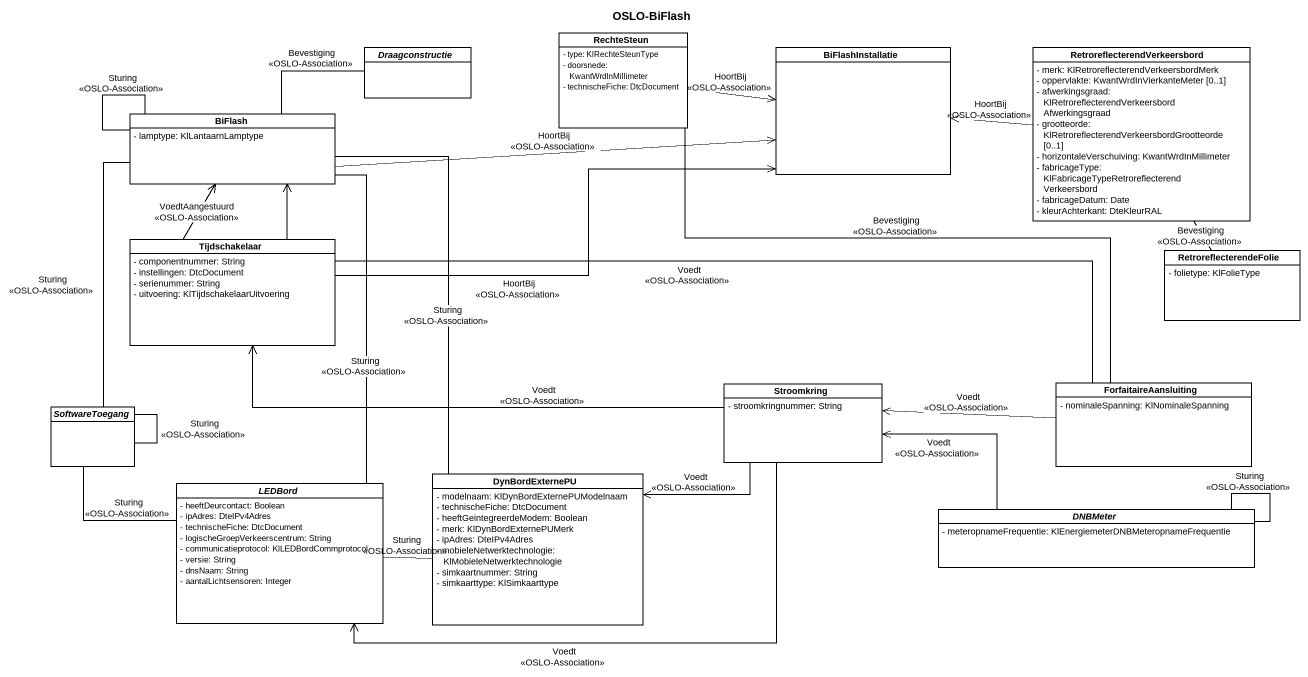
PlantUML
@startuml
title OSLO-BiFlash
hide circle
hide empty members
skinparam classAttributeIconSize 0
abstract class Draagconstructie #FFFFFF
class RechteSteun #FFFFFF {
  - type: KlRechteSteunType
  - doorsnede: KwantWrdInMillimeter
  - technischeFiche: DtcDocument
}
class BiFlashInstallatie #FFFFFF
class "RetroreflecterendVerkeersbord" as RetroreflecterendVerkeersbor #FFFFFF {
  - merk: KlRetroreflecterendVerkeersbordMerk
  - oppervlakte: KwantWrdInVierkanteMeter [0..1]
  - afwerkingsgraad: KlRetroreflecterendVerkeersbordAfwerkingsgraad
  - grootteorde: KlRetroreflecterendVerkeersbordGrootteorde [0..1]
  - horizontaleVerschuiving: KwantWrdInMillimeter
  - fabricageType: KlFabricageTypeRetroreflecterendVerkeersbord
  - fabricageDatum: Date
  - kleurAchterkant: DteKleurRAL
}
class BiFlash #FFFFFF {
  - lamptype: KlLantaarnLamptype
}
class Tijdschakelaar #FFFFFF {
  - componentnummer: String
  - instellingen: DtcDocument
  - serienummer: String
  - uitvoering: KlTijdschakelaarUitvoering
}
class RetroreflecterendeFolie #FFFFFF {
  - folietype: KlFolieType
}
abstract class SoftwareToegang #FFFFFF
class Stroomkring #FFFFFF {
  - stroomkringnummer: String
}
class ForfaitaireAansluiting #FFFFFF {
  - nominaleSpanning: KlNominaleSpanning
}
abstract class LEDBord #FFFFFF {
  - heeftDeurcontact: Boolean
  - ipAdres: DteIPv4Adres
  - technischeFiche: DtcDocument
  - logischeGroepVerkeerscentrum: String
  - communicatieprotocol: KlLEDBordCommprotocol
  - versie: String
  - dnsNaam: String
  - aantalLichtsensoren: Integer
}
class DynBordExternePU #FFFFFF {
  - modelnaam: KlDynBordExternePUModelnaam
  - technischeFiche: DtcDocument
  - heeftGeintegreerdeModem: Boolean
  - merk: KlDynBordExternePUMerk
  - ipAdres: DteIPv4Adres
  - mobieleNetwerktechnologie: KlMobieleNetwerktechnologie
  - simkaartnummer: String
  - simkaarttype: KlSimkaarttype
}
abstract class DNBMeter #FFFFFF {
  - meteropnameFrequentie: KlEnergiemeterDNBMeteropnameFrequentie
}
RechteSteun -right-> BiFlashInstallatie : HoortBij\n<<OSLO-Association>>
RetroreflecterendVerkeersbor -left-> BiFlashInstallatie : HoortBij\n<<OSLO-Association>>
RetroreflecterendVerkeersbor -- RetroreflecterendeFolie : Bevestiging\n<<OSLO-Association>>
BiFlash -right- Draagconstructie : Bevestiging\n<<OSLO-Association>>
BiFlash -right-> BiFlashInstallatie : HoortBij\n<<OSLO-Association>>
BiFlash -- BiFlash : Sturing\n<<OSLO-Association>>
BiFlash -- SoftwareToegang : Sturing\n<<OSLO-Association>>
BiFlash -- LEDBord : Sturing\n<<OSLO-Association>>
Tijdschakelaar -right-> BiFlashInstallatie : HoortBij\n<<OSLO-Association>>
Tijdschakelaar -up-> BiFlash : VoedtAangestuurd\n<<OSLO-Association>>
SoftwareToegang -- SoftwareToegang : Sturing\n<<OSLO-Association>>
SoftwareToegang -- LEDBord : Sturing\n<<OSLO-Association>>
Stroomkring -left-> Tijdschakelaar : Voedt\n<<OSLO-Association>>
Stroomkring -left-> LEDBord : Voedt\n<<OSLO-Association>>
Stroomkring -left-> DynBordExternePU : Voedt\n<<OSLO-Association>>
ForfaitaireAansluiting -up- RechteSteun : Bevestiging\n<<OSLO-Association>>
ForfaitaireAansluiting -left-> BiFlash : Voedt\n<<OSLO-Association>>
ForfaitaireAansluiting -left-> Stroomkring : Voedt\n<<OSLO-Association>>
DynBordExternePU -up- BiFlash : Sturing\n<<OSLO-Association>>
DynBordExternePU -left- LEDBord : Sturing\n<<OSLO-Association>>
DNBMeter -left-> Stroomkring : Voedt\n<<OSLO-Association>>
DNBMeter -- DNBMeter : Sturing\n<<OSLO-Association>>
@enduml
